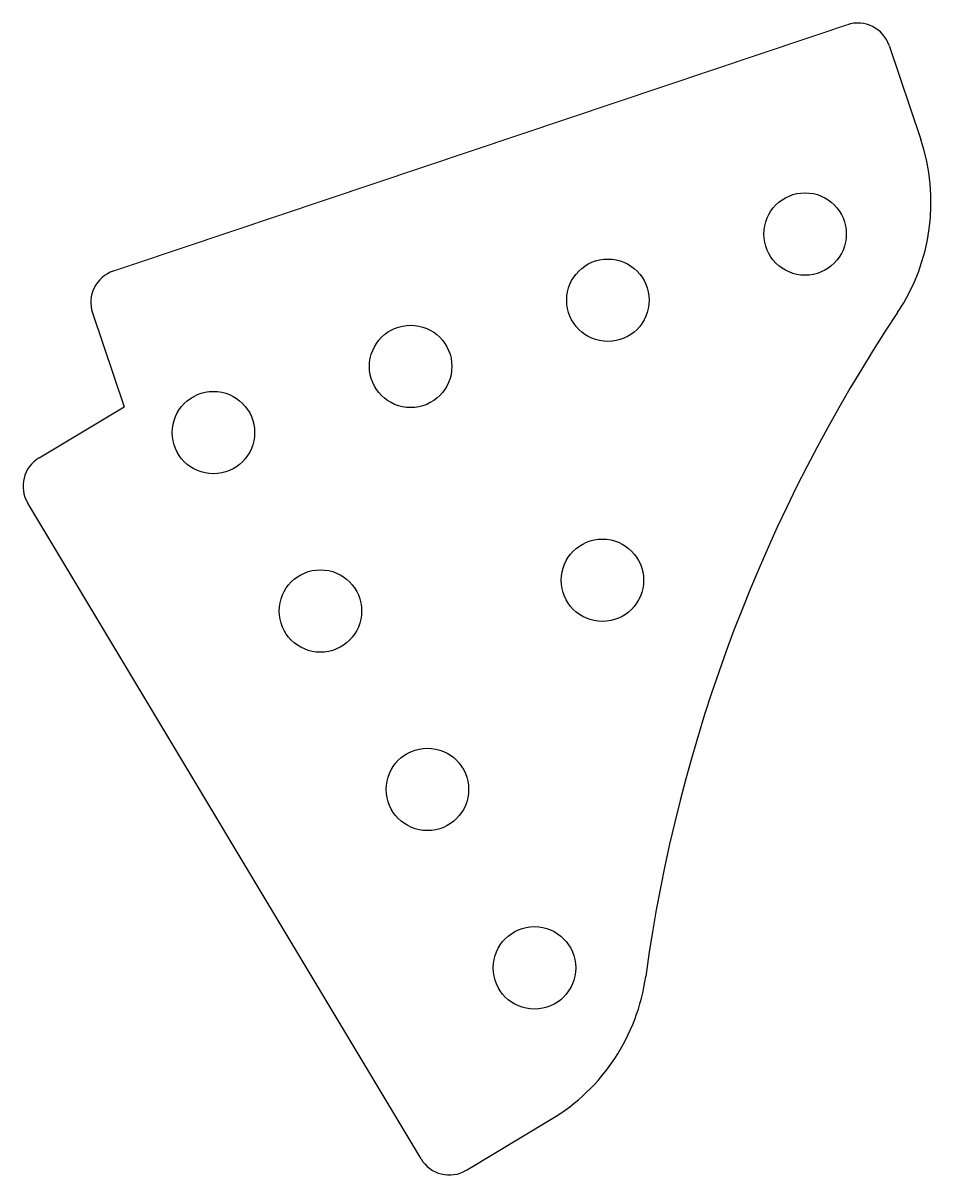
# Model space of a CAD drawing. Extents: x 98.87 to 100.59, y -1.63 to 0.54.
import ezdxf

# ---------------------------------------------------------------- set-up
doc = ezdxf.new("R2010")
doc.units = 0
doc.layers.add('STATION_7', color=7, linetype='CONTINUOUS')

msp = doc.modelspace()

# ---------------------------------------------------------------- linework, layer by layer
at = {"layer": 'STATION_7', "color": 0, "linetype": 'CONTINUOUS'}
for p, q in [((100.5068, 0.5022), (100.5665, 0.3245)), ((98.9993, -0.0037), (99.0589, -0.1814)), ((98.8981, -0.2779), (99.0589, -0.1814)), ((99.6209, -1.6046), (98.8767, -0.3636)), ((99.7067, -1.6261), (99.8675, -1.5296))]:
    msp.add_line(p, q, dxfattribs=at)
at = {"layer": 'STATION_7', "color": 0, "linetype": 'CONTINUOUS', "const_width": 0.002}
msp.add_lwpolyline([(100.4277, 0.5416), (99.0386, 0.0754)], dxfattribs=at)
at = {"layer": 'STATION_7', "color": 0, "linetype": 'CONTINUOUS'}
for centre in [(100.3478, 0.1456), (99.9746, 0.0203), (99.6013, -0.1049), (99.2281, -0.2302), (99.9642, -0.5096), (99.4306, -0.5678), (99.6331, -0.9054), (99.8356, -1.2431)]:
    msp.add_circle(centre, 0.078, dxfattribs=at)
for centre, radius, start, end in [((100.4476, 0.4823), 0.0625, 18.5503, 108.5503), ((100.211, 0.2052), 0.375, 326.276, 18.5503), ((99.0585, 0.0162), 0.0625, 108.5503, 198.5503), ((103.018, -1.6686), 3, 146.276, 172.1562), ((98.9303, -0.3315), 0.0625, 120.9536, 210.9536), ((99.6746, -1.208), 0.375, 300.9536, 352.1562), ((99.6745, -1.5725), 0.0625, 210.9536, 300.9536)]:
    msp.add_arc(centre, radius, start, end, dxfattribs=at)

doc.saveas('drawing.dxf')
